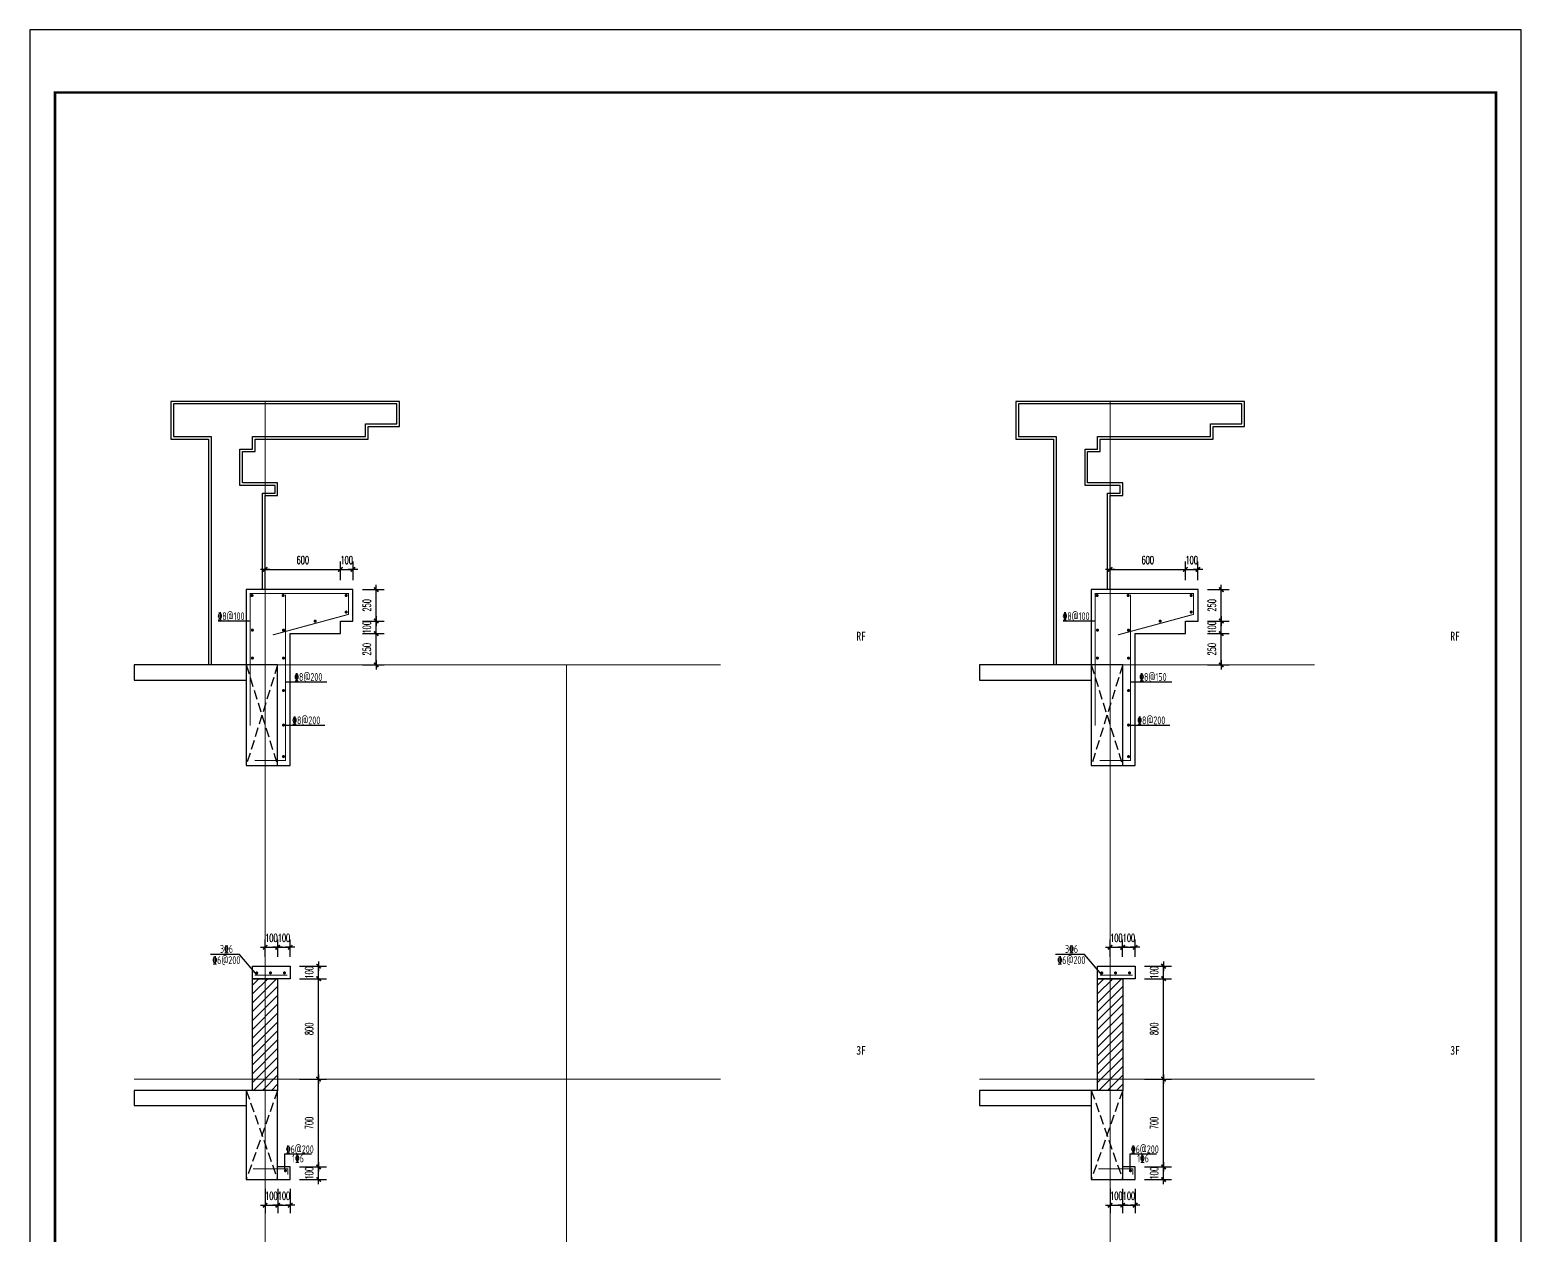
# Model space of a CAD drawing. Extents: x 169490 to 7584583, y -2399407 to 1374371.
# Drawn here: x 755195 to 767075, y 478781 to 488385 of the extents above; entities that cross this region are included whole.
import ezdxf

# ---------------------------------------------------------------- set-up
doc = ezdxf.new("R2010")
doc.units = 0
doc.header["$LTSCALE"] = 100
for name, pattern in [('ACAD_ISO10W100', [18.5, 12, -3, 0.5, -3]), ('DASH', [0.35, 0.25, -0.1]), ('DOTE', [2.42, 2, -0.2, 0.02, -0.2])]:
    doc.linetypes.add(name, pattern=pattern)
doc.layers.get('0').update_dxf_attribs({"linetype": 'CONTINUOUS'})
doc.layers.get('DEFPOINTS').update_dxf_attribs({"linetype": 'CONTINUOUS'})
for name, color, linetype in [('A-TEXT(房间)', 243, 'CONTINUOUS'), ('PUB_HATCH', 8, 'CONTINUOUS'), ('S-DETL-RBAR', 1, 'CONTINUOUS'), ('S-DETL-TEXT', 7, 'CONTINUOUS'), ('TEXT', 7, 'CONTINUOUS'), ('WALL', 7, 'CONTINUOUS'), ('图框', 140, 'CONTINUOUS'), ('尺寸标注', 3, 'CONTINUOUS'), ('立面-2', 45, 'CONTINUOUS')]:
    doc.layers.add(name, color=color, linetype=linetype)
doc.layers.add('DOTE', color=147, linetype='DOTE', lineweight=15)
doc.layers.add('rein', color=10, linetype='CONTINUOUS', lineweight=18)
doc.styles.add('DIM_FONT_T3', font='SIMPLEX', dxfattribs={"width": 0.494118, "bigfont": 'GBCBIG'})
doc.styles.add('TSSD_REIN', font='tssdeng.shx', dxfattribs={"width": 0.7, "bigfont": 'hztxt.shx'})
doc.styles.add('黑体', font='simhei.ttf', dxfattribs={"width": 0.7})
doc.dimstyles.new('DIMN100$TCH&&25', dxfattribs={"dimtxt": 63.75, "dimasz": 0.25, "dimexe": 62.5, "dimexo": 75, "dimgap": 43.125, "dimtad": 1, "dimdec": 0, "dimzin": 0, "dimdsep": 46, "dimtxsty": 'DIM_FONT_T3', "dimblk": '_DIMX', "dimcen": 0.09, "dimclrt": 7, "dimadec": 0, "dimazin": 0, "dimtfac": 1, "dimtdec": 0, "dimtix": 1, "dimtmove": 2, "dimatfit": 3, "dimldrblk": '_DIMX', "dimfxl": 10, "dimtolj": 1, "dimtzin": 0, "dimarcsym": 0})

# ---------------------------------------------------------------- blocks, each defined once
blk = doc.blocks.new('_DIMX')
blk.add_line((-150, 0), (150, 0))
at = {"const_width": 50}
blk.add_lwpolyline([(-70, -70), (70, 70)], dxfattribs=at)
blk = doc.blocks.new('*D586')
at = {"layer": 'DEFPOINTS', "color": 0, "transparency": 16777216}
for p in [(757269, 480925), (757495, 480925), (757269, 480825)]:
    blk.add_point(p, dxfattribs=at)
at = {"layer": '尺寸标注', "color": 0, "lineweight": -2, "transparency": 16777216}
for p, q in [((757344, 480925), (757557, 480925)), ((757495, 480925), (757495, 480925)), ((757495, 480825), (757495, 480925)), ((757344, 480825), (757557, 480825)), ((757495, 480825), (757495, 480824))]:
    blk.add_line(p, q, dxfattribs=at)
at = {"layer": '尺寸标注', "color": 0, "lineweight": -2, "transparency": 16777216, "xscale": 0.25, "yscale": 0.25, "zscale": 0.25}
for p, rotation in [((757495, 480925), 270), ((757495, 480825), 90)]:
    blk.add_blockref('_DIMX', p, dxfattribs=dict(at, rotation=rotation))
at = {"layer": '尺寸标注', "color": 7, "transparency": 16777216, "insert": (757420, 480875), "char_height": 63.8, "attachment_point": 5, "rotation": 90, "style": 'DIM_FONT_T3'}
blk.add_mtext('\\A1;100', dxfattribs=at)
blk = doc.blocks.new('*D587')
at = {"layer": 'DEFPOINTS', "color": 0, "transparency": 16777216}
for p in [(757269, 480825), (757495, 480825), (757269, 480025)]:
    blk.add_point(p, dxfattribs=at)
at = {"layer": '尺寸标注', "color": 0, "lineweight": -2, "transparency": 16777216}
for p, q in [((757344, 480825), (757557, 480825)), ((757495, 480025), (757495, 480825)), ((757344, 480025), (757557, 480025))]:
    blk.add_line(p, q, dxfattribs=at)
at = {"layer": '尺寸标注', "color": 0, "lineweight": -2, "transparency": 16777216, "xscale": 0.25, "yscale": 0.25, "zscale": 0.25}
for p, rotation in [((757495, 480825), 90), ((757495, 480025), 270)]:
    blk.add_blockref('_DIMX', p, dxfattribs=dict(at, rotation=rotation))
at = {"layer": '尺寸标注', "color": 7, "transparency": 16777216, "insert": (757420, 480425), "char_height": 63.8, "attachment_point": 5, "rotation": 90, "style": 'DIM_FONT_T3'}
blk.add_mtext('\\A1;800', dxfattribs=at)
blk = doc.blocks.new('*D588')
at = {"layer": 'DEFPOINTS', "color": 0, "transparency": 16777216}
for p in [(757269, 480025), (757495, 480025), (757269, 479325)]:
    blk.add_point(p, dxfattribs=at)
at = {"layer": '尺寸标注', "color": 0, "lineweight": -2, "transparency": 16777216}
for p, q in [((757344, 480025), (757557, 480025)), ((757495, 479325), (757495, 480025)), ((757344, 479325), (757557, 479325))]:
    blk.add_line(p, q, dxfattribs=at)
at = {"layer": '尺寸标注', "color": 0, "lineweight": -2, "transparency": 16777216, "xscale": 0.25, "yscale": 0.25, "zscale": 0.25}
for p, rotation in [((757495, 480025), 90), ((757495, 479325), 270)]:
    blk.add_blockref('_DIMX', p, dxfattribs=dict(at, rotation=rotation))
at = {"layer": '尺寸标注', "color": 7, "transparency": 16777216, "insert": (757420, 479675), "char_height": 63.8, "attachment_point": 5, "rotation": 90, "style": 'DIM_FONT_T3'}
blk.add_mtext('\\A1;700', dxfattribs=at)
blk = doc.blocks.new('*D589')
at = {"layer": 'DEFPOINTS', "color": 0, "transparency": 16777216}
for p in [(757269, 479325), (757495, 479325), (757269, 479225)]:
    blk.add_point(p, dxfattribs=at)
at = {"layer": '尺寸标注', "color": 0, "lineweight": -2, "transparency": 16777216}
for p, q in [((757344, 479325), (757557, 479325)), ((757495, 479325), (757495, 479326)), ((757495, 479225), (757495, 479325)), ((757344, 479225), (757557, 479225)), ((757495, 479225), (757495, 479225))]:
    blk.add_line(p, q, dxfattribs=at)
at = {"layer": '尺寸标注', "color": 0, "lineweight": -2, "transparency": 16777216, "xscale": 0.25, "yscale": 0.25, "zscale": 0.25}
for p, rotation in [((757495, 479325), 270), ((757495, 479225), 90)]:
    blk.add_blockref('_DIMX', p, dxfattribs=dict(at, rotation=rotation))
at = {"layer": '尺寸标注', "color": 7, "transparency": 16777216, "insert": (757420, 479275), "char_height": 63.8, "attachment_point": 5, "rotation": 90, "style": 'DIM_FONT_T3'}
blk.add_mtext('\\A1;100', dxfattribs=at)
blk = doc.blocks.new('*D590')
at = {"layer": 'DEFPOINTS', "color": 0, "transparency": 16777216}
for p in [(757169, 479225), (757269, 479225), (757269, 479020)]:
    blk.add_point(p, dxfattribs=at)
at = {"layer": '尺寸标注', "color": 0, "lineweight": -2, "transparency": 16777216}
for p, q in [((757169, 479150), (757169, 478958)), ((757269, 479150), (757269, 478958)), ((757168, 479020), (757168, 479020)), ((757169, 479020), (757269, 479020)), ((757269, 479020), (757269, 479020))]:
    blk.add_line(p, q, dxfattribs=at)
at = {"layer": '尺寸标注', "color": 0, "lineweight": -2, "transparency": 16777216, "xscale": 0.25, "yscale": 0.25, "zscale": 0.25}
blk.add_blockref('_DIMX', (757169, 479020), dxfattribs=at)
at = {"layer": '尺寸标注', "color": 0, "lineweight": -2, "transparency": 16777216, "xscale": 0.25, "yscale": 0.25, "zscale": 0.25, "rotation": 180}
blk.add_blockref('_DIMX', (757269, 479020), dxfattribs=at)
at = {"layer": '尺寸标注', "color": 7, "transparency": 16777216, "insert": (757219, 479095), "char_height": 63.8, "attachment_point": 5, "style": 'DIM_FONT_T3'}
blk.add_mtext('\\A1;100', dxfattribs=at)
blk = doc.blocks.new('*D591')
at = {"layer": 'DEFPOINTS', "color": 0, "transparency": 16777216}
for p in [(757269, 481075), (757169, 480924), (757269, 480924)]:
    blk.add_point(p, dxfattribs=at)
at = {"layer": '尺寸标注', "color": 0, "lineweight": -2, "transparency": 16777216}
for p, q in [((757168, 481075), (757168, 481075)), ((757169, 480999), (757169, 481138)), ((757169, 481075), (757269, 481075)), ((757269, 480999), (757269, 481138)), ((757269, 481075), (757269, 481075))]:
    blk.add_line(p, q, dxfattribs=at)
at = {"layer": '尺寸标注', "color": 0, "lineweight": -2, "transparency": 16777216, "xscale": 0.25, "yscale": 0.25, "zscale": 0.25}
blk.add_blockref('_DIMX', (757169, 481075), dxfattribs=at)
at = {"layer": '尺寸标注', "color": 0, "lineweight": -2, "transparency": 16777216, "xscale": 0.25, "yscale": 0.25, "zscale": 0.25, "rotation": 180}
blk.add_blockref('_DIMX', (757269, 481075), dxfattribs=at)
at = {"layer": '尺寸标注', "color": 7, "transparency": 16777216, "insert": (757219, 481150), "char_height": 63.8, "attachment_point": 5, "style": 'DIM_FONT_T3'}
blk.add_mtext('\\A1;100', dxfattribs=at)
blk = doc.blocks.new('*D592')
at = {"layer": 'DEFPOINTS', "color": 0, "transparency": 16777216}
for p in [(757769, 484086), (757669, 483925), (757769, 483925)]:
    blk.add_point(p, dxfattribs=at)
at = {"layer": '尺寸标注', "color": 0, "lineweight": -2, "transparency": 16777216}
for p, q in [((757669, 484000), (757669, 484148)), ((757769, 484000), (757769, 484148)), ((757668, 484086), (757668, 484086)), ((757669, 484086), (757769, 484086)), ((757769, 484086), (757769, 484086))]:
    blk.add_line(p, q, dxfattribs=at)
at = {"layer": '尺寸标注', "color": 0, "lineweight": -2, "transparency": 16777216, "xscale": 0.25, "yscale": 0.25, "zscale": 0.25}
blk.add_blockref('_DIMX', (757669, 484086), dxfattribs=at)
at = {"layer": '尺寸标注', "color": 0, "lineweight": -2, "transparency": 16777216, "xscale": 0.25, "yscale": 0.25, "zscale": 0.25, "rotation": 180}
blk.add_blockref('_DIMX', (757769, 484086), dxfattribs=at)
at = {"layer": '尺寸标注', "color": 7, "transparency": 16777216, "insert": (757719, 484161), "char_height": 63.8, "attachment_point": 5, "style": 'DIM_FONT_T3'}
blk.add_mtext('\\A1;100', dxfattribs=at)
blk = doc.blocks.new('*D593')
at = {"layer": 'DEFPOINTS', "color": 0, "transparency": 16777216}
for p in [(757669, 484086), (757069, 483925), (757669, 483925)]:
    blk.add_point(p, dxfattribs=at)
at = {"layer": '尺寸标注', "color": 0, "lineweight": -2, "transparency": 16777216}
for p, q in [((757069, 484000), (757069, 484148)), ((757669, 484000), (757669, 484148)), ((757069, 484086), (757668, 484086))]:
    blk.add_line(p, q, dxfattribs=at)
at = {"layer": '尺寸标注', "color": 0, "lineweight": -2, "transparency": 16777216, "xscale": 0.25, "yscale": 0.25, "zscale": 0.25, "rotation": 180}
blk.add_blockref('_DIMX', (757069, 484086), dxfattribs=at)
at = {"layer": '尺寸标注', "color": 0, "lineweight": -2, "transparency": 16777216, "xscale": 0.25, "yscale": 0.25, "zscale": 0.25}
blk.add_blockref('_DIMX', (757669, 484086), dxfattribs=at)
at = {"layer": '尺寸标注', "color": 7, "transparency": 16777216, "insert": (757369, 484161), "char_height": 63.8, "attachment_point": 5, "style": 'DIM_FONT_T3'}
blk.add_mtext('\\A1;600', dxfattribs=at)
blk = doc.blocks.new('*D594')
at = {"layer": 'DEFPOINTS', "color": 0, "transparency": 16777216}
for p in [(757769, 483925), (757954, 483925), (757769, 483675)]:
    blk.add_point(p, dxfattribs=at)
at = {"layer": '尺寸标注', "color": 0, "lineweight": -2, "transparency": 16777216}
for p, q in [((757844, 483925), (758017, 483925)), ((757954, 483675), (757954, 483925)), ((757844, 483675), (758017, 483675))]:
    blk.add_line(p, q, dxfattribs=at)
at = {"layer": '尺寸标注', "color": 0, "lineweight": -2, "transparency": 16777216, "xscale": 0.25, "yscale": 0.25, "zscale": 0.25}
for p, rotation in [((757954, 483925), 90), ((757954, 483675), 270)]:
    blk.add_blockref('_DIMX', p, dxfattribs=dict(at, rotation=rotation))
at = {"layer": '尺寸标注', "color": 7, "transparency": 16777216, "insert": (757879, 483800), "char_height": 63.8, "attachment_point": 5, "rotation": 90, "style": 'DIM_FONT_T3'}
blk.add_mtext('\\A1;250', dxfattribs=at)
blk = doc.blocks.new('*D595')
at = {"layer": 'DEFPOINTS', "color": 0, "transparency": 16777216}
for p in [(757769, 483675), (757954, 483675), (757769, 483575)]:
    blk.add_point(p, dxfattribs=at)
at = {"layer": '尺寸标注', "color": 0, "lineweight": -2, "transparency": 16777216}
for p, q in [((757844, 483675), (758017, 483675)), ((757954, 483675), (757954, 483675)), ((757954, 483575), (757954, 483675)), ((757844, 483575), (758017, 483575)), ((757954, 483575), (757954, 483574))]:
    blk.add_line(p, q, dxfattribs=at)
at = {"layer": '尺寸标注', "color": 0, "lineweight": -2, "transparency": 16777216, "xscale": 0.25, "yscale": 0.25, "zscale": 0.25}
for p, rotation in [((757954, 483675), 270), ((757954, 483575), 90)]:
    blk.add_blockref('_DIMX', p, dxfattribs=dict(at, rotation=rotation))
at = {"layer": '尺寸标注', "color": 7, "transparency": 16777216, "insert": (757879, 483625), "char_height": 63.8, "attachment_point": 5, "rotation": 90, "style": 'DIM_FONT_T3'}
blk.add_mtext('\\A1;100', dxfattribs=at)
blk = doc.blocks.new('*D596')
at = {"layer": 'DEFPOINTS', "color": 0, "transparency": 16777216}
for p in [(757769, 483575), (757954, 483575), (757769, 483325)]:
    blk.add_point(p, dxfattribs=at)
at = {"layer": '尺寸标注', "color": 0, "lineweight": -2, "transparency": 16777216}
for p, q in [((757844, 483575), (758017, 483575)), ((757954, 483325), (757954, 483575)), ((757844, 483325), (758017, 483325))]:
    blk.add_line(p, q, dxfattribs=at)
at = {"layer": '尺寸标注', "color": 0, "lineweight": -2, "transparency": 16777216, "xscale": 0.25, "yscale": 0.25, "zscale": 0.25}
for p, rotation in [((757954, 483575), 90), ((757954, 483325), 270)]:
    blk.add_blockref('_DIMX', p, dxfattribs=dict(at, rotation=rotation))
at = {"layer": '尺寸标注', "color": 7, "transparency": 16777216, "insert": (757879, 483450), "char_height": 63.8, "attachment_point": 5, "rotation": 90, "style": 'DIM_FONT_T3'}
blk.add_mtext('\\A1;250', dxfattribs=at)
blk = doc.blocks.new('*D604')
at = {"layer": 'DEFPOINTS', "color": 0, "transparency": 16777216}
for p in [(757069, 479225), (757169, 479225), (757169, 479020)]:
    blk.add_point(p, dxfattribs=at)
at = {"layer": '尺寸标注', "color": 0, "lineweight": -2, "transparency": 16777216}
for p, q in [((757069, 479150), (757069, 478958)), ((757169, 479150), (757169, 478958)), ((757068, 479020), (757068, 479020)), ((757069, 479020), (757169, 479020)), ((757169, 479020), (757169, 479020))]:
    blk.add_line(p, q, dxfattribs=at)
at = {"layer": '尺寸标注', "color": 0, "lineweight": -2, "transparency": 16777216, "xscale": 0.25, "yscale": 0.25, "zscale": 0.25}
blk.add_blockref('_DIMX', (757069, 479020), dxfattribs=at)
at = {"layer": '尺寸标注', "color": 0, "lineweight": -2, "transparency": 16777216, "xscale": 0.25, "yscale": 0.25, "zscale": 0.25, "rotation": 180}
blk.add_blockref('_DIMX', (757169, 479020), dxfattribs=at)
at = {"layer": '尺寸标注', "color": 7, "transparency": 16777216, "insert": (757119, 479095), "char_height": 63.8, "attachment_point": 5, "style": 'DIM_FONT_T3'}
blk.add_mtext('\\A1;100', dxfattribs=at)
blk = doc.blocks.new('*D605')
at = {"layer": 'DEFPOINTS', "color": 0, "transparency": 16777216}
for p in [(757169, 481075), (757069, 480924), (757169, 480924)]:
    blk.add_point(p, dxfattribs=at)
at = {"layer": '尺寸标注', "color": 0, "lineweight": -2, "transparency": 16777216}
for p, q in [((757068, 481075), (757068, 481075)), ((757069, 480999), (757069, 481138)), ((757069, 481075), (757169, 481075)), ((757169, 480999), (757169, 481138)), ((757169, 481075), (757169, 481075))]:
    blk.add_line(p, q, dxfattribs=at)
at = {"layer": '尺寸标注', "color": 0, "lineweight": -2, "transparency": 16777216, "xscale": 0.25, "yscale": 0.25, "zscale": 0.25}
blk.add_blockref('_DIMX', (757069, 481075), dxfattribs=at)
at = {"layer": '尺寸标注', "color": 0, "lineweight": -2, "transparency": 16777216, "xscale": 0.25, "yscale": 0.25, "zscale": 0.25, "rotation": 180}
blk.add_blockref('_DIMX', (757169, 481075), dxfattribs=at)
at = {"layer": '尺寸标注', "color": 7, "transparency": 16777216, "insert": (757119, 481150), "char_height": 63.8, "attachment_point": 5, "style": 'DIM_FONT_T3'}
blk.add_mtext('\\A1;100', dxfattribs=at)
blk = doc.blocks.new('*D612')
at = {"layer": 'DEFPOINTS', "color": 0, "transparency": 16777216}
for p in [(764000, 480925), (764226, 480925), (764000, 480825)]:
    blk.add_point(p, dxfattribs=at)
at = {"layer": '尺寸标注', "color": 0, "lineweight": -2, "transparency": 16777216}
for p, q in [((764075, 480925), (764289, 480925)), ((764226, 480925), (764226, 480925)), ((764226, 480825), (764226, 480925)), ((764075, 480825), (764289, 480825)), ((764226, 480825), (764226, 480824))]:
    blk.add_line(p, q, dxfattribs=at)
at = {"layer": '尺寸标注', "color": 0, "lineweight": -2, "transparency": 16777216, "xscale": 0.25, "yscale": 0.25, "zscale": 0.25}
for p, rotation in [((764226, 480925), 270), ((764226, 480825), 90)]:
    blk.add_blockref('_DIMX', p, dxfattribs=dict(at, rotation=rotation))
at = {"layer": '尺寸标注', "color": 7, "transparency": 16777216, "insert": (764151, 480875), "char_height": 63.8, "attachment_point": 5, "rotation": 90, "style": 'DIM_FONT_T3'}
blk.add_mtext('\\A1;100', dxfattribs=at)
blk = doc.blocks.new('*D613')
at = {"layer": 'DEFPOINTS', "color": 0, "transparency": 16777216}
for p in [(764000, 480825), (764226, 480825), (764000, 480025)]:
    blk.add_point(p, dxfattribs=at)
at = {"layer": '尺寸标注', "color": 0, "lineweight": -2, "transparency": 16777216}
for p, q in [((764075, 480825), (764289, 480825)), ((764226, 480025), (764226, 480825)), ((764075, 480025), (764289, 480025))]:
    blk.add_line(p, q, dxfattribs=at)
at = {"layer": '尺寸标注', "color": 0, "lineweight": -2, "transparency": 16777216, "xscale": 0.25, "yscale": 0.25, "zscale": 0.25}
for p, rotation in [((764226, 480825), 90), ((764226, 480025), 270)]:
    blk.add_blockref('_DIMX', p, dxfattribs=dict(at, rotation=rotation))
at = {"layer": '尺寸标注', "color": 7, "transparency": 16777216, "insert": (764151, 480425), "char_height": 63.8, "attachment_point": 5, "rotation": 90, "style": 'DIM_FONT_T3'}
blk.add_mtext('\\A1;800', dxfattribs=at)
blk = doc.blocks.new('*D614')
at = {"layer": 'DEFPOINTS', "color": 0, "transparency": 16777216}
for p in [(764000, 480025), (764226, 480025), (764000, 479325)]:
    blk.add_point(p, dxfattribs=at)
at = {"layer": '尺寸标注', "color": 0, "lineweight": -2, "transparency": 16777216}
for p, q in [((764075, 480025), (764289, 480025)), ((764226, 479325), (764226, 480025)), ((764075, 479325), (764289, 479325))]:
    blk.add_line(p, q, dxfattribs=at)
at = {"layer": '尺寸标注', "color": 0, "lineweight": -2, "transparency": 16777216, "xscale": 0.25, "yscale": 0.25, "zscale": 0.25}
for p, rotation in [((764226, 480025), 90), ((764226, 479325), 270)]:
    blk.add_blockref('_DIMX', p, dxfattribs=dict(at, rotation=rotation))
at = {"layer": '尺寸标注', "color": 7, "transparency": 16777216, "insert": (764151, 479675), "char_height": 63.8, "attachment_point": 5, "rotation": 90, "style": 'DIM_FONT_T3'}
blk.add_mtext('\\A1;700', dxfattribs=at)
blk = doc.blocks.new('*D615')
at = {"layer": 'DEFPOINTS', "color": 0, "transparency": 16777216}
for p in [(764000, 479325), (764226, 479325), (764000, 479225)]:
    blk.add_point(p, dxfattribs=at)
at = {"layer": '尺寸标注', "color": 0, "lineweight": -2, "transparency": 16777216}
for p, q in [((764075, 479325), (764289, 479325)), ((764226, 479325), (764226, 479326)), ((764226, 479225), (764226, 479325)), ((764075, 479225), (764289, 479225)), ((764226, 479225), (764226, 479225))]:
    blk.add_line(p, q, dxfattribs=at)
at = {"layer": '尺寸标注', "color": 0, "lineweight": -2, "transparency": 16777216, "xscale": 0.25, "yscale": 0.25, "zscale": 0.25}
for p, rotation in [((764226, 479325), 270), ((764226, 479225), 90)]:
    blk.add_blockref('_DIMX', p, dxfattribs=dict(at, rotation=rotation))
at = {"layer": '尺寸标注', "color": 7, "transparency": 16777216, "insert": (764151, 479275), "char_height": 63.8, "attachment_point": 5, "rotation": 90, "style": 'DIM_FONT_T3'}
blk.add_mtext('\\A1;100', dxfattribs=at)
blk = doc.blocks.new('*D616')
at = {"layer": 'DEFPOINTS', "color": 0, "transparency": 16777216}
for p in [(763900, 479225), (764000, 479225), (764000, 479020)]:
    blk.add_point(p, dxfattribs=at)
at = {"layer": '尺寸标注', "color": 0, "lineweight": -2, "transparency": 16777216}
for p, q in [((763900, 479150), (763900, 478958)), ((764000, 479150), (764000, 478958)), ((763900, 479020), (763900, 479020)), ((763900, 479020), (764000, 479020)), ((764000, 479020), (764001, 479020))]:
    blk.add_line(p, q, dxfattribs=at)
at = {"layer": '尺寸标注', "color": 0, "lineweight": -2, "transparency": 16777216, "xscale": 0.25, "yscale": 0.25, "zscale": 0.25}
blk.add_blockref('_DIMX', (763900, 479020), dxfattribs=at)
at = {"layer": '尺寸标注', "color": 0, "lineweight": -2, "transparency": 16777216, "xscale": 0.25, "yscale": 0.25, "zscale": 0.25, "rotation": 180}
blk.add_blockref('_DIMX', (764000, 479020), dxfattribs=at)
at = {"layer": '尺寸标注', "color": 7, "transparency": 16777216, "insert": (763950, 479095), "char_height": 63.8, "attachment_point": 5, "style": 'DIM_FONT_T3'}
blk.add_mtext('\\A1;100', dxfattribs=at)
blk = doc.blocks.new('*D617')
at = {"layer": 'DEFPOINTS', "color": 0, "transparency": 16777216}
for p in [(764000, 481075), (763900, 480924), (764000, 480924)]:
    blk.add_point(p, dxfattribs=at)
at = {"layer": '尺寸标注', "color": 0, "lineweight": -2, "transparency": 16777216}
for p, q in [((763900, 480999), (763900, 481138)), ((763900, 481075), (763900, 481075)), ((763900, 481075), (764000, 481075)), ((764000, 480999), (764000, 481138)), ((764000, 481075), (764001, 481075))]:
    blk.add_line(p, q, dxfattribs=at)
at = {"layer": '尺寸标注', "color": 0, "lineweight": -2, "transparency": 16777216, "xscale": 0.25, "yscale": 0.25, "zscale": 0.25}
blk.add_blockref('_DIMX', (763900, 481075), dxfattribs=at)
at = {"layer": '尺寸标注', "color": 0, "lineweight": -2, "transparency": 16777216, "xscale": 0.25, "yscale": 0.25, "zscale": 0.25, "rotation": 180}
blk.add_blockref('_DIMX', (764000, 481075), dxfattribs=at)
at = {"layer": '尺寸标注', "color": 7, "transparency": 16777216, "insert": (763950, 481150), "char_height": 63.8, "attachment_point": 5, "style": 'DIM_FONT_T3'}
blk.add_mtext('\\A1;100', dxfattribs=at)
blk = doc.blocks.new('*D618')
at = {"layer": 'DEFPOINTS', "color": 0, "transparency": 16777216}
for p in [(764500, 484086), (764400, 483925), (764500, 483925)]:
    blk.add_point(p, dxfattribs=at)
at = {"layer": '尺寸标注', "color": 0, "lineweight": -2, "transparency": 16777216}
for p, q in [((764400, 484000), (764400, 484148)), ((764500, 484000), (764500, 484148)), ((764400, 484086), (764400, 484086)), ((764400, 484086), (764500, 484086)), ((764500, 484086), (764501, 484086))]:
    blk.add_line(p, q, dxfattribs=at)
at = {"layer": '尺寸标注', "color": 0, "lineweight": -2, "transparency": 16777216, "xscale": 0.25, "yscale": 0.25, "zscale": 0.25}
blk.add_blockref('_DIMX', (764400, 484086), dxfattribs=at)
at = {"layer": '尺寸标注', "color": 0, "lineweight": -2, "transparency": 16777216, "xscale": 0.25, "yscale": 0.25, "zscale": 0.25, "rotation": 180}
blk.add_blockref('_DIMX', (764500, 484086), dxfattribs=at)
at = {"layer": '尺寸标注', "color": 7, "transparency": 16777216, "insert": (764450, 484161), "char_height": 63.8, "attachment_point": 5, "style": 'DIM_FONT_T3'}
blk.add_mtext('\\A1;100', dxfattribs=at)
blk = doc.blocks.new('*D619')
at = {"layer": 'DEFPOINTS', "color": 0, "transparency": 16777216}
for p in [(764400, 484086), (763800, 483925), (764400, 483925)]:
    blk.add_point(p, dxfattribs=at)
at = {"layer": '尺寸标注', "color": 0, "lineweight": -2, "transparency": 16777216}
for p, q in [((763800, 484000), (763800, 484148)), ((764400, 484000), (764400, 484148)), ((763800, 484086), (764400, 484086))]:
    blk.add_line(p, q, dxfattribs=at)
at = {"layer": '尺寸标注', "color": 0, "lineweight": -2, "transparency": 16777216, "xscale": 0.25, "yscale": 0.25, "zscale": 0.25, "rotation": 180}
blk.add_blockref('_DIMX', (763800, 484086), dxfattribs=at)
at = {"layer": '尺寸标注', "color": 0, "lineweight": -2, "transparency": 16777216, "xscale": 0.25, "yscale": 0.25, "zscale": 0.25}
blk.add_blockref('_DIMX', (764400, 484086), dxfattribs=at)
at = {"layer": '尺寸标注', "color": 7, "transparency": 16777216, "insert": (764100, 484161), "char_height": 63.8, "attachment_point": 5, "style": 'DIM_FONT_T3'}
blk.add_mtext('\\A1;600', dxfattribs=at)
blk = doc.blocks.new('*D620')
at = {"layer": 'DEFPOINTS', "color": 0, "transparency": 16777216}
for p in [(764500, 483925), (764686, 483925), (764500, 483675)]:
    blk.add_point(p, dxfattribs=at)
at = {"layer": '尺寸标注', "color": 0, "lineweight": -2, "transparency": 16777216}
for p, q in [((764575, 483925), (764748, 483925)), ((764686, 483675), (764686, 483925)), ((764575, 483675), (764748, 483675))]:
    blk.add_line(p, q, dxfattribs=at)
at = {"layer": '尺寸标注', "color": 0, "lineweight": -2, "transparency": 16777216, "xscale": 0.25, "yscale": 0.25, "zscale": 0.25}
for p, rotation in [((764686, 483925), 90), ((764686, 483675), 270)]:
    blk.add_blockref('_DIMX', p, dxfattribs=dict(at, rotation=rotation))
at = {"layer": '尺寸标注', "color": 7, "transparency": 16777216, "insert": (764611, 483800), "char_height": 63.8, "attachment_point": 5, "rotation": 90, "style": 'DIM_FONT_T3'}
blk.add_mtext('\\A1;250', dxfattribs=at)
blk = doc.blocks.new('*D621')
at = {"layer": 'DEFPOINTS', "color": 0, "transparency": 16777216}
for p in [(764500, 483675), (764686, 483675), (764500, 483575)]:
    blk.add_point(p, dxfattribs=at)
at = {"layer": '尺寸标注', "color": 0, "lineweight": -2, "transparency": 16777216}
for p, q in [((764575, 483675), (764748, 483675)), ((764686, 483675), (764686, 483675)), ((764686, 483575), (764686, 483675)), ((764575, 483575), (764748, 483575)), ((764686, 483575), (764686, 483574))]:
    blk.add_line(p, q, dxfattribs=at)
at = {"layer": '尺寸标注', "color": 0, "lineweight": -2, "transparency": 16777216, "xscale": 0.25, "yscale": 0.25, "zscale": 0.25}
for p, rotation in [((764686, 483675), 270), ((764686, 483575), 90)]:
    blk.add_blockref('_DIMX', p, dxfattribs=dict(at, rotation=rotation))
at = {"layer": '尺寸标注', "color": 7, "transparency": 16777216, "insert": (764611, 483625), "char_height": 63.8, "attachment_point": 5, "rotation": 90, "style": 'DIM_FONT_T3'}
blk.add_mtext('\\A1;100', dxfattribs=at)
blk = doc.blocks.new('*D622')
at = {"layer": 'DEFPOINTS', "color": 0, "transparency": 16777216}
for p in [(764500, 483575), (764686, 483575), (764500, 483325)]:
    blk.add_point(p, dxfattribs=at)
at = {"layer": '尺寸标注', "color": 0, "lineweight": -2, "transparency": 16777216}
for p, q in [((764575, 483575), (764748, 483575)), ((764686, 483325), (764686, 483575)), ((764575, 483325), (764748, 483325))]:
    blk.add_line(p, q, dxfattribs=at)
at = {"layer": '尺寸标注', "color": 0, "lineweight": -2, "transparency": 16777216, "xscale": 0.25, "yscale": 0.25, "zscale": 0.25}
for p, rotation in [((764686, 483575), 90), ((764686, 483325), 270)]:
    blk.add_blockref('_DIMX', p, dxfattribs=dict(at, rotation=rotation))
at = {"layer": '尺寸标注', "color": 7, "transparency": 16777216, "insert": (764611, 483450), "char_height": 63.8, "attachment_point": 5, "rotation": 90, "style": 'DIM_FONT_T3'}
blk.add_mtext('\\A1;250', dxfattribs=at)
blk = doc.blocks.new('*D623')
at = {"layer": 'DEFPOINTS', "color": 0, "transparency": 16777216}
for p in [(763800, 479225), (763900, 479225), (763900, 479020)]:
    blk.add_point(p, dxfattribs=at)
at = {"layer": '尺寸标注', "color": 0, "lineweight": -2, "transparency": 16777216}
for p, q in [((763800, 479150), (763800, 478958)), ((763900, 479150), (763900, 478958)), ((763800, 479020), (763800, 479020)), ((763800, 479020), (763900, 479020)), ((763900, 479020), (763901, 479020))]:
    blk.add_line(p, q, dxfattribs=at)
at = {"layer": '尺寸标注', "color": 0, "lineweight": -2, "transparency": 16777216, "xscale": 0.25, "yscale": 0.25, "zscale": 0.25}
blk.add_blockref('_DIMX', (763800, 479020), dxfattribs=at)
at = {"layer": '尺寸标注', "color": 0, "lineweight": -2, "transparency": 16777216, "xscale": 0.25, "yscale": 0.25, "zscale": 0.25, "rotation": 180}
blk.add_blockref('_DIMX', (763900, 479020), dxfattribs=at)
at = {"layer": '尺寸标注', "color": 7, "transparency": 16777216, "insert": (763850, 479095), "char_height": 63.8, "attachment_point": 5, "style": 'DIM_FONT_T3'}
blk.add_mtext('\\A1;100', dxfattribs=at)
blk = doc.blocks.new('*D624')
at = {"layer": 'DEFPOINTS', "color": 0, "transparency": 16777216}
for p in [(763900, 481075), (763800, 480924), (763900, 480924)]:
    blk.add_point(p, dxfattribs=at)
at = {"layer": '尺寸标注', "color": 0, "lineweight": -2, "transparency": 16777216}
for p, q in [((763800, 480999), (763800, 481138)), ((763800, 481075), (763800, 481075)), ((763800, 481075), (763900, 481075)), ((763900, 480999), (763900, 481138)), ((763900, 481075), (763901, 481075))]:
    blk.add_line(p, q, dxfattribs=at)
at = {"layer": '尺寸标注', "color": 0, "lineweight": -2, "transparency": 16777216, "xscale": 0.25, "yscale": 0.25, "zscale": 0.25}
blk.add_blockref('_DIMX', (763800, 481075), dxfattribs=at)
at = {"layer": '尺寸标注', "color": 0, "lineweight": -2, "transparency": 16777216, "xscale": 0.25, "yscale": 0.25, "zscale": 0.25, "rotation": 180}
blk.add_blockref('_DIMX', (763900, 481075), dxfattribs=at)
at = {"layer": '尺寸标注', "color": 7, "transparency": 16777216, "insert": (763850, 481150), "char_height": 63.8, "attachment_point": 5, "style": 'DIM_FONT_T3'}
blk.add_mtext('\\A1;100', dxfattribs=at)

msp = doc.modelspace()

# ---------------------------------------------------------------- hatches: boundary and pattern name
at = {"layer": 'PUB_HATCH'}
h = msp.add_hatch(dxfattribs=at)
h.set_pattern_fill('普通砖', color=256, scale=20, style=0)
h.set_pattern_definition([(45, (-555658.894, -145534.774), (-35.3553532, 35.3553532), [])])
h.paths.add_polyline_path([(756968.6, 480824.8), (757168.6, 480824.8), (757168.6, 479934.8), (756968.6, 479934.8)])
h = msp.add_hatch(dxfattribs=at)
h.set_pattern_fill('普通砖', color=256, scale=20, style=0)
h.set_pattern_definition([(45, (-548927.32, -145534.774), (-35.3553532, 35.3553532), [])])
h.paths.add_polyline_path([(763700.2, 480824.8), (763900.2, 480824.8), (763900.2, 479934.8), (763700.2, 479934.8)])

# ---------------------------------------------------------------- linework, layer by layer
for p, q in [((756863.5, 481019, 0), (756634.2, 481019, 0)), ((757006.5, 480852.9), (756863.5, 481019, 0)), ((763595, 481019, 0), (763365.7, 481019, 0)), ((763738, 480852.9), (763595, 481019, 0))]:
    msp.add_line(p, q)
at = {"layer": 'DOTE', "linetype": 'ACAD_ISO10W100', "ltscale": 100}
for p, q in [((757068.6, 485424.8), (757068.6, 471224.8)), ((763800.2, 485424.8), (763800.2, 471224.8)), ((756026.8, 483324.8), (760695.7, 483324.8)), ((759468.6, 483324.8), (759468.6, 471224.8)), ((762758.4, 483324.8), (765427.3, 483324.8)), ((756026.8, 480024.8), (760695.7, 480024.8)), ((762758.4, 480024.8), (765427.3, 480024.8))]:
    msp.add_line(p, q, dxfattribs=at)
at = {"layer": 'rein', "const_width": 7.5}
for points in [[(756986.8, 480852.9), (757247, 480852.9)], [(763718.3, 480852.9), (763978.6, 480852.9)]]:
    msp.add_lwpolyline(points, dxfattribs=at)
at = {"layer": 'rein', "const_width": 12.5}
for points in [[(756995.4, 480870.7, 1), (757007.9, 480870.7, 1)], [(757105.3, 480870.7, 1), (757117.8, 480870.7, 1)], [(757216.8, 480870.7, 1), (757229.3, 480870.7, 1)], [(763727, 480870.7, 1), (763739.5, 480870.7, 1)], [(763836.9, 480870.7, 1), (763849.4, 480870.7, 1)], [(763948.4, 480870.7, 1), (763960.9, 480870.7, 1)]]:
    msp.add_lwpolyline(points, format="xyb", close=True, dxfattribs=at)
at = {"layer": 'S-DETL-RBAR', "const_width": 7.5}
for points in [[(756949.7, 482840.3), (756949.7, 483893.9), (757732.7, 483893.9), (757732.7, 483727.7), (757130.3, 483564.2)], [(757231.6, 483885.9), (757231.6, 482563.1), (756985.7, 482563.1)], [(763681.3, 482840.3), (763681.3, 483893.9), (764464.3, 483893.9), (764464.3, 483727.7), (763861.9, 483564.2)], [(763963.1, 483885.9), (763963.1, 482563.1), (763717.3, 482563.1)], [(757249.7, 479264.7), (757249.7, 479310.7), (756973.5, 479310.7)], [(763981.3, 479264.7), (763981.3, 479310.7), (763705.1, 479310.7)]]:
    msp.add_lwpolyline(points, dxfattribs=at)
at = {"layer": 'S-DETL-RBAR', "const_width": 12.5}
for points in [[(756958, 483878.1, 1), (756970.5, 483878.1, 1)], [(757206.6, 483878.1, 1), (757219.1, 483878.1, 1)], [(757708.3, 483878.1, 1), (757720.8, 483878.1, 1)], [(763689.6, 483878.1, 1), (763702.1, 483878.1, 1)], [(763938.2, 483878.1, 1), (763950.7, 483878.1, 1)], [(764439.9, 483878.1, 1), (764452.4, 483878.1, 1)], [(757708.3, 483746.3, 1), (757720.8, 483746.3, 1)], [(764439.9, 483746.3, 1), (764452.4, 483746.3, 1)], [(757461.2, 483674.2, 1), (757473.7, 483674.2, 1)], [(764192.7, 483674.2, 1), (764205.2, 483674.2, 1)], [(756961.2, 483602.3, 1), (756973.7, 483602.3, 1)], [(757209, 483602.3, 1), (757221.5, 483602.3, 1)], [(763692.7, 483602.3, 1), (763705.2, 483602.3, 1)], [(763940.6, 483602.3, 1), (763953.1, 483602.3, 1)], [(756961.2, 483379.6, 1), (756973.7, 483379.6, 1)], [(757209, 483379.6, 1), (757221.5, 483379.6, 1)], [(763692.7, 483379.6, 1), (763705.2, 483379.6, 1)], [(763940.6, 483379.6, 1), (763953.1, 483379.6, 1)], [(757209, 483120.5, 1), (757221.5, 483120.5, 1)], [(763940.6, 483120.5, 1), (763953.1, 483120.5, 1)], [(757209, 482845.9, 1), (757221.5, 482845.9, 1)], [(763940.6, 482845.9, 1), (763953.1, 482845.9, 1)], [(757209, 482594.5, 1), (757221.5, 482594.5, 1)], [(763940.6, 482594.5, 1), (763953.1, 482594.5, 1)], [(757224.3, 479295.2, 1), (757236.8, 479295.2, 1)], [(763955.9, 479295.2, 1), (763968.4, 479295.2, 1)]]:
    msp.add_lwpolyline(points, format="xyb", close=True, dxfattribs=at)
at = {"layer": 'S-DETL-TEXT'}
for p, q in [((756695, 483675.5), (756949.7, 483675.5)), ((763426.5, 483675.5), (763681.3, 483675.5)), ((757231.6, 483191.2), (757561.2, 483191.2)), ((763963.1, 483191.2), (764292.8, 483191.2)), ((757215.2, 482845.9), (757544.9, 482845.9)), ((763946.8, 482845.9), (764276.5, 482845.9)), ((757224.5, 479428.2), (757437.2, 479428.2)), ((757224.5, 479428.2), (757224.5, 479310.7)), ((763956.1, 479428.2), (764168.8, 479428.2)), ((763956.1, 479428.2), (763956.1, 479310.7))]:
    msp.add_line(p, q, dxfattribs=at)
at = {"layer": 'WALL'}
for p, q in [((757768.6, 483924.8), (756918.6, 483924.8)), ((756918.6, 483924.8), (756918.6, 483324.8)), ((757768.6, 483674.8), (757768.6, 483924.8)), ((764500.2, 483924.8), (763650.2, 483924.8)), ((763650.2, 483924.8), (763650.2, 483324.8)), ((764500.2, 483674.8), (764500.2, 483924.8)), ((757668.6, 483574.8), (757668.6, 483674.8)), ((757668.6, 483674.8), (757768.6, 483674.8)), ((764400.2, 483574.8), (764400.2, 483674.8)), ((764400.2, 483674.8), (764500.2, 483674.8)), ((757268.6, 482524.8), (757268.6, 483574.8)), ((757268.6, 483574.8), (757668.6, 483574.8)), ((764000.2, 482524.8), (764000.2, 483574.8)), ((764000.2, 483574.8), (764400.2, 483574.8)), ((756918.6, 483324.8), (756026.8, 483324.8)), ((756026.8, 483324.8), (756026.8, 483204.8)), ((763650.2, 483324.8), (762758.4, 483324.8)), ((762758.4, 483324.8), (762758.4, 483204.8)), ((756026.8, 483204.8), (756918.6, 483204.8)), ((756918.6, 483204.8), (756918.6, 482524.8)), ((762758.4, 483204.8), (763650.2, 483204.8)), ((763650.2, 483204.8), (763650.2, 482524.8)), ((756918.6, 482524.8), (757268.6, 482524.8)), ((763650.2, 482524.8), (764000.2, 482524.8)), ((756968.6, 480924.8), (757268.6, 480924.8)), ((756968.6, 480824.8), (756968.6, 480924.8)), ((757268.6, 480924.8), (757268.6, 480824.8)), ((763700.2, 480924.8), (764000.2, 480924.8)), ((763700.2, 480824.8), (763700.2, 480924.8)), ((764000.2, 480924.8), (764000.2, 480824.8)), ((757168.6, 480824.8), (756968.6, 480824.8)), ((756968.6, 480824.8), (757168.6, 480824.8)), ((756968.6, 479934.8), (756968.6, 480824.8)), ((757268.6, 480824.8), (757168.6, 480824.8)), ((757168.6, 480824.8), (757168.6, 480824.8)), ((757168.6, 480824.8), (757168.6, 479934.8)), ((763900.2, 480824.8), (763700.2, 480824.8)), ((763700.2, 480824.8), (763900.2, 480824.8)), ((763700.2, 479934.8), (763700.2, 480824.8)), ((764000.2, 480824.8), (763900.2, 480824.8)), ((763900.2, 480824.8), (763900.2, 480824.8)), ((763900.2, 480824.8), (763900.2, 479934.8)), ((757168.6, 479934.8), (756026.8, 479934.8)), ((756026.8, 479934.8), (756026.8, 479814.8)), ((756918.6, 479934.8), (756918.6, 479225.1)), ((757168.6, 479934.8), (756968.6, 479934.8)), ((757168.6, 479225.1), (757168.6, 479934.8)), ((763900.2, 479934.8), (762758.4, 479934.8)), ((762758.4, 479934.8), (762758.4, 479814.8)), ((763650.2, 479934.8), (763650.2, 479225.1)), ((763900.2, 479934.8), (763700.2, 479934.8)), ((763900.2, 479225.1), (763900.2, 479934.8)), ((756026.8, 479814.8), (756918.6, 479814.8)), ((762758.4, 479814.8), (763650.2, 479814.8)), ((757268.6, 479325.1), (757168.6, 479325.1)), ((757268.6, 479225.1), (757268.6, 479325.1)), ((764000.2, 479325.1), (763900.2, 479325.1)), ((764000.2, 479225.1), (764000.2, 479325.1)), ((756918.6, 479225.1), (757268.6, 479225.1)), ((763650.2, 479225.1), (764000.2, 479225.1))]:
    msp.add_line(p, q, dxfattribs=at)
at = {"layer": 'WALL', "linetype": 'DASH', "ltscale": 3}
for p, q in [((757168.6, 483324.8), (756918.6, 482524.8)), ((756918.6, 483324.8), (757168.6, 482524.8)), ((763900.2, 483324.8), (763650.2, 482524.8)), ((763650.2, 483324.8), (763900.2, 482524.8)), ((757168.6, 479934.8), (756918.6, 479225.1)), ((756918.6, 479934.8), (757168.6, 479225.1)), ((763900.2, 479934.8), (763650.2, 479225.1)), ((763650.2, 479934.8), (763900.2, 479225.1))]:
    msp.add_line(p, q, dxfattribs=at)
at = {"layer": 'WALL'}
for points in [[(757168.6, 483324.8), (756918.6, 483324.8), (756918.6, 482524.8), (757168.6, 482524.8)], [(763900.2, 483324.8), (763650.2, 483324.8), (763650.2, 482524.8), (763900.2, 482524.8)]]:
    msp.add_lwpolyline(points, close=True, dxfattribs=at)
at = {"layer": '图框'}
msp.add_lwpolyline([(755194.6, 488385.4), (755194.6, 467365.4), (767074.6, 467365.4), (767074.6, 488385.4)], close=True, dxfattribs=at)
at = {"layer": '图框', "const_width": 20}
msp.add_lwpolyline([(755394.6, 487885.4), (755394.6, 467565.4), (766874.6, 467565.4), (766874.6, 487885.4)], close=True, dxfattribs=at)
at = {"layer": '立面-2', "color": 36}
for points in [[(757068.6, 483924.8), (757068.6, 484674.8), (757168.6, 484674.8), (757168.6, 484774.8), (756888.6, 484774.8), (756888.6, 485024.8), (756988.6, 485024.8), (756988.6, 485124.8), (757888.5, 485124.8), (757888.5, 485224.8), (758138.5, 485224.8), (758138.5, 485424.8), (756318.6, 485424.8), (756318.6, 485124.8), (756618.6, 485124.8), (756618.6, 483324.8)], [(763800.2, 483924.8), (763800.2, 484674.8), (763900.2, 484674.8), (763900.2, 484774.8), (763620.2, 484774.8), (763620.2, 485024.8), (763720.2, 485024.8), (763720.2, 485124.8), (764620.1, 485124.8), (764620.1, 485224.8), (764870.1, 485224.8), (764870.1, 485424.8), (763050.2, 485424.8), (763050.2, 485124.8), (763350.2, 485124.8), (763350.2, 483324.8)], [(757048.6, 483924.8), (757048.6, 484694.8), (757148.6, 484694.8), (757148.6, 484754.8), (756868.6, 484754.8), (756868.6, 485044.8), (756968.6, 485044.8), (756968.6, 485144.8), (757868.5, 485144.8), (757868.5, 485244.8), (758118.5, 485244.8), (758118.5, 485404.8), (756338.6, 485404.8), (756338.6, 485144.8), (756638.6, 485144.8), (756638.6, 483324.8)], [(763780.2, 483924.8), (763780.2, 484694.8), (763880.2, 484694.8), (763880.2, 484754.8), (763600.2, 484754.8), (763600.2, 485044.8), (763700.2, 485044.8), (763700.2, 485144.8), (764600.1, 485144.8), (764600.1, 485244.8), (764850.1, 485244.8), (764850.1, 485404.8), (763070.2, 485404.8), (763070.2, 485144.8), (763370.2, 485144.8), (763370.2, 483324.8)]]:
    msp.add_lwpolyline(points, dxfattribs=at)

# ---------------------------------------------------------------- texts
at = {"layer": 'A-TEXT(房间)', "style": '黑体', "width": 0.8}
for s, p in [('RF', (761778.6, 483519.3)), ('RF', (766510.2, 483519.3)), ('3F', (761778.6, 480219.3)), ('3F', (766510.2, 480219.3))]:
    msp.add_text(s, height=70, dxfattribs=at).set_placement(p)
at = {"layer": 'S-DETL-TEXT', "style": 'TSSD_REIN', "width": 0.7}
for s, p in [('%%1328@100', (756689.8, 483681.8, 3.7)), ('%%1328@100', (763421.4, 483681.8, 3.7)), ('%%1328@200', (757301.3, 483197.5, 3.7)), ('%%1328@150', (764032.9, 483197.5, 3.7)), ('%%1328@200', (757285, 482852.2, 3.7)), ('%%1328@200', (764016.6, 482852.2, 3.7)), ('%%1326@200', (757234.2, 479434.6, 3.7)), ('%%1326@200', (763965.7, 479434.6, 3.7)), ('1%%1326', (757283.4, 479361.7, 3.7)), ('1%%1326', (764015, 479361.7, 3.7))]:
    msp.add_text(s, height=62.5, dxfattribs=at).set_placement(p)
at = {"layer": 'TEXT', "color": 7, "style": 'TSSD_REIN', "width": 0.7}
for s, p in [('3%%1326', (756709.2, 481030.7, 3.7)), ('3%%1326', (763440.8, 481030.7, 3.7)), ('%%1326@200', (756649.4, 480941.6, 3.7)), ('%%1326@200', (763380.9, 480941.6, 3.7))]:
    msp.add_text(s, height=62.5, dxfattribs=at).set_placement(p)

# ---------------------------------------------------------------- dimensions: what is measured, and where the dimension line sits
at = {"layer": '尺寸标注'}
for p1, p2, distance, picture, middle in [((757068.6, 483924.8), (757668.6, 483924.8), 160.9, '*D593', (757368.6, 484160.7)), ((757668.6, 483924.8), (757768.6, 483924.8), 160.9, '*D592', (757718.6, 484160.7)), ((763800.2, 483924.8), (764400.2, 483924.8), 160.9, '*D619', (764100.2, 484160.7)), ((764400.2, 483924.8), (764500.2, 483924.8), 160.9, '*D618', (764450.2, 484160.7)), ((757768.6, 483674.8), (757768.6, 483924.8), -185.7, '*D594', (757879.3, 483799.8)), ((764500.2, 483674.8), (764500.2, 483924.8), -185.7, '*D620', (764610.8, 483799.8)), ((757768.6, 483574.8), (757768.6, 483674.8), -185.7, '*D595', (757879.3, 483624.8)), ((764500.2, 483574.8), (764500.2, 483674.8), -185.7, '*D621', (764610.8, 483624.8)), ((757768.6, 483324.8), (757768.6, 483574.8), -185.7, '*D596', (757879.3, 483449.8)), ((764500.2, 483324.8), (764500.2, 483574.8), -185.7, '*D622', (764610.8, 483449.8)), ((757068.6, 480924.5), (757168.6, 480924.5), 150.6, '*D605', (757118.6, 481150.1)), ((757168.6, 480924.5), (757268.6, 480924.5), 150.6, '*D591', (757218.6, 481150.1)), ((763800.2, 480924.5), (763900.2, 480924.5), 150.6, '*D624', (763850.2, 481150.1)), ((763900.2, 480924.5), (764000.2, 480924.5), 150.6, '*D617', (763950.2, 481150.1)), ((757268.6, 480824.8), (757268.6, 480924.8), -226, '*D586', (757419.5, 480874.8)), ((764000.2, 480824.8), (764000.2, 480924.8), -226, '*D612', (764151.1, 480874.8)), ((757268.6, 480024.8), (757268.6, 480824.8), -226, '*D587', (757419.5, 480424.8)), ((764000.2, 480024.8), (764000.2, 480824.8), -226, '*D613', (764151.1, 480424.8)), ((757268.6, 479325.1), (757268.6, 480024.8), -226, '*D588', (757419.5, 479674.9)), ((764000.2, 479325.1), (764000.2, 480024.8), -226, '*D614', (764151.1, 479674.9)), ((757268.6, 479225.1), (757268.6, 479325.1), -226, '*D589', (757419.5, 479275.1)), ((764000.2, 479225.1), (764000.2, 479325.1), -226, '*D615', (764151.1, 479275.1)), ((757068.6, 479225.1), (757168.6, 479225.1), -204.8, '*D604', (757118.6, 479095.2)), ((757168.6, 479225.1), (757268.6, 479225.1), -204.8, '*D590', (757218.6, 479095.2)), ((763800.2, 479225.1), (763900.2, 479225.1), -204.8, '*D623', (763850.2, 479095.2)), ((763900.2, 479225.1), (764000.2, 479225.1), -204.8, '*D616', (763950.2, 479095.2))]:
    dim = msp.add_aligned_dim(p1=p1, p2=p2, distance=distance, dimstyle='DIMN100$TCH&&25', dxfattribs=at)
    dim.commit()
    dim.dimension.update_dxf_attribs({"geometry": picture, "text_midpoint": middle})

doc.saveas('drawing.dxf')
